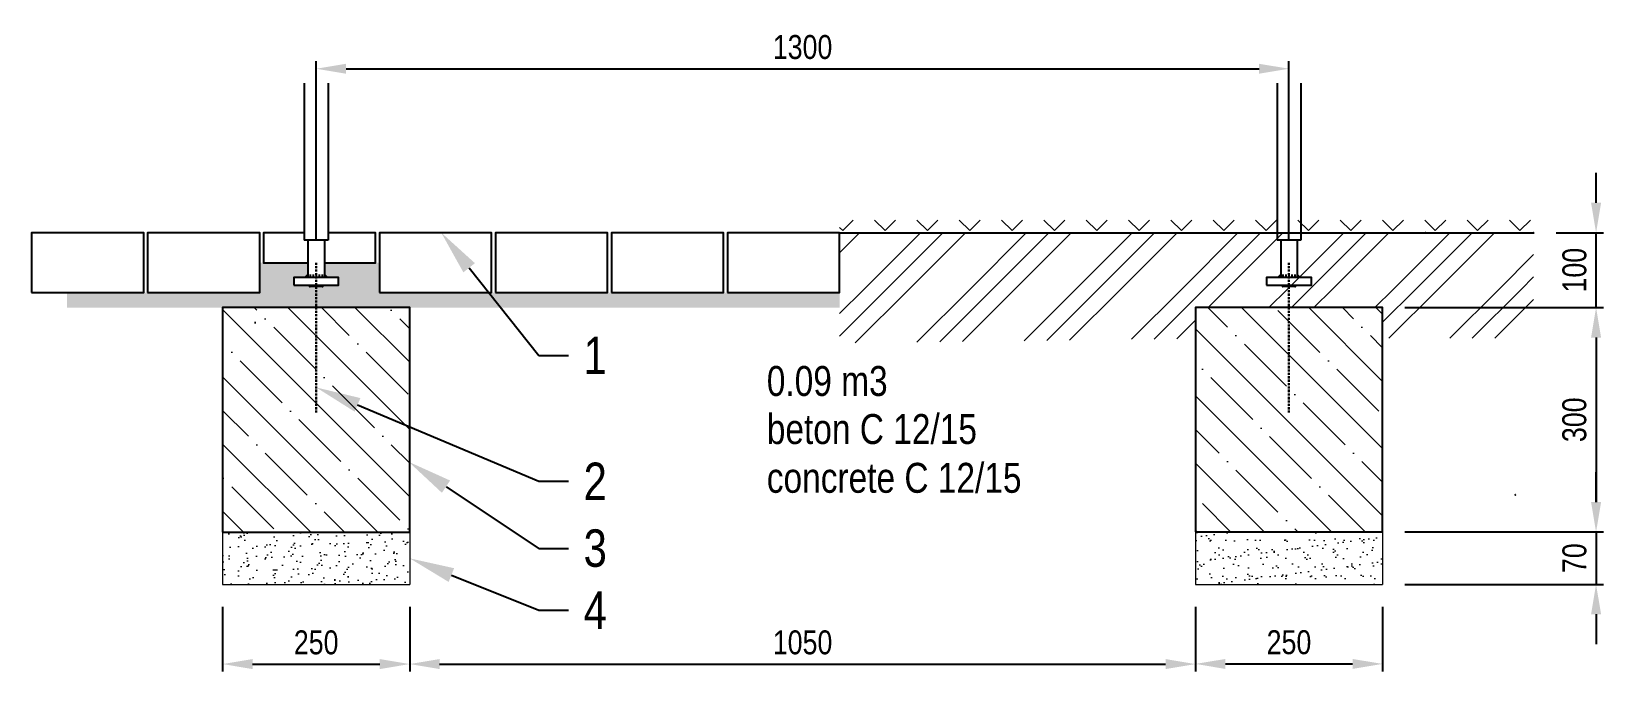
# Model space of a CAD drawing. Header units: millimetres. Extents: x 5064 to 11004, y 3085 to 7285.
# Drawn here: x 6761 to 8862, y 4874 to 5729 of the extents above; entities that cross this region are included whole.
import ezdxf
from ezdxf import colors
from ezdxf.entities.mleader import LeaderData, LeaderLine
from ezdxf.math import Vec2, Vec3

# ---------------------------------------------------------------- set-up
doc = ezdxf.new("R2010")
doc.units = ezdxf.units.MM
doc.header["$LTSCALE"] = 0.3
doc.linetypes.add('DashDot', pattern=[15, 9, -3, 0, -3])
doc.layers.add('SRAFY', color=251, linetype='Continuous', lineweight=13)
doc.styles.add('SEACAD_Arial', font='arial.ttf', dxfattribs={"width": 0.8})
doc.dimstyles.new('ISO-25', dxfattribs={"dimtxt": 1.6, "dimasz": 2, "dimexe": 0.5, "dimexo": 1.5, "dimtad": 1, "dimdec": 0, "dimtxsty": 'SEACAD_Arial', "dimcen": 2, "dimadec": 0, "dimazin": 0, "dimtfac": 1, "dimtdec": 0, "dimtmove": 0, "dimatfit": 3, "dimfxl": 1, "dimarcsym": 0})

# ---------------------------------------------------------------- blocks, each defined once
blk = doc.blocks.new('*D135')
at = {"color": 0, "lineweight": -2, "transparency": 16777216}
for p, q in [((8596.8, 5360.4), (8862.2, 5360.4)), ((8852.2, 5320.4), (8852.2, 5100.5)), ((8596.8, 5060.5), (8862.2, 5060.5))]:
    blk.add_line(p, q, dxfattribs=at)
at = {"color": 0, "transparency": 16777216}
for points in [[(8845.5, 5320.4), (8858.9, 5320.4), (8852.2, 5360.4)], [(8845.5, 5100.5), (8858.9, 5100.5), (8852.2, 5060.5)]]:
    blk.add_solid(points, dxfattribs=at)
at = {"layer": 'Defpoints', "color": 0, "transparency": 16777216}
for p in [(8566.8, 5360.4), (8566.8, 5060.5), (8852.2, 5060.5)]:
    blk.add_point(p, dxfattribs=at)
at = {"color": 0, "transparency": 16777216, "insert": (8823.3, 5210.5), "char_height": 32, "attachment_point": 5, "rotation": 90, "style": 'SEACAD_Arial'}
blk.add_mtext('300', dxfattribs=at)
blk = doc.blocks.new('*D136')
at = {"color": 0, "lineweight": -2, "transparency": 16777216}
for p, q in [((8852.2, 5100.5), (8852.2, 5140.5)), ((8596.8, 5060.5), (8862.2, 5060.5)), ((8852.2, 5060.5), (8852.2, 4990.5)), ((8596.8, 4990.5), (8862.2, 4990.5)), ((8852.2, 4950.5), (8852.2, 4910.5))]:
    blk.add_line(p, q, dxfattribs=at)
at = {"color": 0, "transparency": 16777216}
for points in [[(8845.5, 5100.5), (8858.9, 5100.5), (8852.2, 5060.5)], [(8845.5, 4950.5), (8858.9, 4950.5), (8852.2, 4990.5)]]:
    blk.add_solid(points, dxfattribs=at)
at = {"layer": 'Defpoints', "color": 0, "transparency": 16777216}
for p in [(8566.8, 5060.5), (8566.8, 4990.5), (8852.2, 4990.5)]:
    blk.add_point(p, dxfattribs=at)
at = {"color": 0, "transparency": 16777216, "insert": (8823.4, 5025.5), "char_height": 32, "attachment_point": 5, "rotation": 90, "style": 'SEACAD_Arial'}
blk.add_mtext('70', dxfattribs=at)
blk = doc.blocks.new('*D137')
at = {"color": 0, "lineweight": -2, "transparency": 16777216}
for p, q in [((7016.8, 4960.3), (7016.8, 4874)), ((7266.8, 4960.3), (7266.8, 4874)), ((7056.8, 4884), (7226.8, 4884))]:
    blk.add_line(p, q, dxfattribs=at)
at = {"color": 0, "transparency": 16777216}
for points in [[(7056.8, 4890.7), (7056.8, 4877.3), (7016.8, 4884)], [(7226.8, 4890.7), (7226.8, 4877.3), (7266.8, 4884)]]:
    blk.add_solid(points, dxfattribs=at)
at = {"layer": 'Defpoints', "color": 0, "transparency": 16777216}
for p in [(7016.8, 4990.3), (7266.8, 4990.3), (7266.8, 4884)]:
    blk.add_point(p, dxfattribs=at)
at = {"color": 0, "transparency": 16777216, "insert": (7141.8, 4912.8), "char_height": 32, "attachment_point": 5, "style": 'SEACAD_Arial'}
blk.add_mtext('250', dxfattribs=at)
blk = doc.blocks.new('*D138')
at = {"color": 0, "lineweight": -2, "transparency": 16777216}
for p, q in [((8316.8, 4960.4), (8316.8, 4874.2)), ((8566.8, 4960.4), (8566.8, 4874.2)), ((8356.8, 4884.2), (8526.8, 4884.2))]:
    blk.add_line(p, q, dxfattribs=at)
at = {"color": 0, "transparency": 16777216}
for points in [[(8356.8, 4890.8), (8356.8, 4877.5), (8316.8, 4884.2)], [(8526.8, 4890.8), (8526.8, 4877.5), (8566.8, 4884.2)]]:
    blk.add_solid(points, dxfattribs=at)
at = {"layer": 'Defpoints', "color": 0, "transparency": 16777216}
for p in [(8316.8, 4990.4), (8566.8, 4990.4), (8566.8, 4884.2)]:
    blk.add_point(p, dxfattribs=at)
at = {"color": 0, "transparency": 16777216, "insert": (8441.8, 4913), "char_height": 32, "attachment_point": 5, "style": 'SEACAD_Arial'}
blk.add_mtext('250', dxfattribs=at)
blk = doc.blocks.new('*D139')
at = {"color": 0, "lineweight": -2, "transparency": 16777216}
for p, q in [((7266.8, 4960.3), (7266.8, 4874)), ((8316.8, 4960.4), (8316.8, 4874)), ((7306.8, 4884), (8276.8, 4884))]:
    blk.add_line(p, q, dxfattribs=at)
at = {"color": 0, "transparency": 16777216}
for points in [[(7306.8, 4890.7), (7306.8, 4877.3), (7266.8, 4884)], [(8276.8, 4890.7), (8276.8, 4877.3), (8316.8, 4884)]]:
    blk.add_solid(points, dxfattribs=at)
at = {"layer": 'Defpoints', "color": 0, "transparency": 16777216}
for p in [(7266.8, 4990.3), (8316.8, 4990.4), (8316.8, 4884)]:
    blk.add_point(p, dxfattribs=at)
at = {"color": 0, "transparency": 16777216, "insert": (7791.8, 4912.8), "char_height": 32, "attachment_point": 5, "style": 'SEACAD_Arial'}
blk.add_mtext('1050', dxfattribs=at)
blk = doc.blocks.new('*D133')
at = {"color": 0, "lineweight": -2, "transparency": 16777216}
for p, q in [((8852.2, 5500.4), (8852.2, 5540.4)), ((8798.8, 5460.4), (8862.2, 5460.4)), ((8852.2, 5360.4), (8852.2, 5460.4)), ((8596.8, 5360.4), (8862.2, 5360.4)), ((8852.2, 5320.4), (8852.2, 5280.4))]:
    blk.add_line(p, q, dxfattribs=at)
at = {"color": 0, "transparency": 16777216}
for points in [[(8845.5, 5500.4), (8858.9, 5500.4), (8852.2, 5460.4)], [(8845.5, 5320.4), (8858.9, 5320.4), (8852.2, 5360.4)]]:
    blk.add_solid(points, dxfattribs=at)
at = {"layer": 'Defpoints', "color": 0, "transparency": 16777216}
for p in [(8768.8, 5460.4), (8852.2, 5460.4), (8566.8, 5360.4)]:
    blk.add_point(p, dxfattribs=at)
at = {"color": 0, "transparency": 16777216, "insert": (8823.4, 5410.4), "char_height": 32, "attachment_point": 5, "rotation": 90, "style": 'SEACAD_Arial'}
blk.add_mtext('100', dxfattribs=at)
blk = doc.blocks.new('*D154')
at = {"color": 0, "lineweight": -2, "transparency": 16777216}
for p, q in [((7141.8, 5450.4), (7141.8, 5689.6)), ((7181.8, 5679.6), (8401.8, 5679.6)), ((8441.8, 5450.4), (8441.8, 5689.6))]:
    blk.add_line(p, q, dxfattribs=at)
at = {"color": 0, "transparency": 16777216}
for points in [[(7181.8, 5686.2), (7181.8, 5672.9), (7141.8, 5679.6)], [(8401.8, 5686.2), (8401.8, 5672.9), (8441.8, 5679.6)]]:
    blk.add_solid(points, dxfattribs=at)
at = {"layer": 'Defpoints', "color": 0, "transparency": 16777216}
for p in [(8441.8, 5679.6), (7141.8, 5420.4), (8441.8, 5420.4)]:
    blk.add_point(p, dxfattribs=at)
at = {"color": 0, "transparency": 16777216, "insert": (7791.8, 5708.4), "char_height": 32, "attachment_point": 5, "style": 'SEACAD_Arial'}
blk.add_mtext('1300', dxfattribs=at)

msp = doc.modelspace()

# ---------------------------------------------------------------- hatches: boundary and pattern name
h = msp.add_hatch()
h.set_pattern_fill('AR-SAND', color=256, scale=10, angle=90)
h.set_pattern_definition([(127.5, (273.35, -200), (-489.413, -16), [0, -386.08, 0, -431.8, 0, -412.75]), (97.5, (273.35, -200), (-716.825, 449.523), [0, -208.28, 0, -347.98, 0, -133.35]), (57.5, (273.35, -512.4), (-1.437, 790.992), [0, -127, 0, -457.2, 0, -596.9]), (47.5, (273.35, -512.4), (-222.93, 763.556), [0, -63.5, 0, -299.72, 0, -342.9])])
h.paths.add_polyline_path([(7016.8, 5060.3), (7266.8, 5060.3), (7266.8, 5360.3), (7016.8, 5360.6)])
edge = h.paths.add_edge_path()
edge.add_line((7016.8, 5060.3), (7016.8, 4990.3))
edge.add_line((7016.8, 4990.3), (7266.8, 4990.3))
edge.add_line((7266.8, 5060.3), (7266.8, 4990.3))
at = {"layer": 'SRAFY'}
h = msp.add_hatch(dxfattribs=at)
h.set_pattern_fill('TERACO', color=256, scale=20)
h.set_pattern_definition([(45, (378.35, 145.79), (-28.28427, 28.28427), [20, -20]), (135, (434.918, 145.79), (-28.28427, -28.28427), [20, -20])])
h.paths.add_polyline_path([(7841.3, 5460.4), (7841.3, 5483.5), (8768.8, 5483.5), (8768.8, 5460.5)])
h = msp.add_hatch(dxfattribs=at)
h.set_pattern_fill('GOST_GROUND', color=256, scale=10)
h.set_pattern_definition([(45, (378.29, 152.08), (141.4214, -9e-15), [200]), (45, (408.29, 152.08), (141.4214, -9e-15), [200]), (45, (438.29, 152.08), (141.4214, -9e-15), [200])])
h.paths.add_polyline_path([(8316.7, 5319.1), (7841.3, 5312.9), (7841.3, 5460.4), (8768.8, 5460.5), (8768.7, 5319.3), (8566.8, 5319.3), (8566.8, 5360.5), (8316.8, 5360.4)])
h = msp.add_hatch(dxfattribs=at)
h.set_pattern_fill('AR-SAND', color=256, scale=0.5)
h.set_pattern_definition([(37.5, (273.35, 0), (-0.800016, 24.47066), [0, -19.304, 0, -21.59, 0, -20.6375]), (7.5, (273.35, 0), (22.47616, 35.84126), [0, -10.414, 0, -17.399, 0, -6.6675]), (327.5, (257.728, 0), (39.54962, 0.07186), [0, -6.35, 0, -22.86, 0, -29.845]), (317.5, (257.73, 0), (38.17782, 11.14647), [0, -3.175, 0, -14.986, 0, -17.145])])
edge = h.paths.add_edge_path()
edge.add_line((7130.8, 5420.4), (7066.3, 5420.4))
edge.add_line((7066.3, 5420.4), (7066.3, 5380.4))
edge.add_line((7066.3, 5380.4), (7141.8, 5380.4))
edge.add_line((7141.8, 5380.4), (7141.8, 5388.4))
edge.add_line((7141.8, 5388.4), (7133.8, 5388.4))
edge.add_arc((7133.8, 5389.4), 1, 180, 270, ccw=False)
edge.add_line((7132.8, 5389.4), (7132.8, 5390.4))
edge.add_line((7132.8, 5390.4), (7111.8, 5390.4))
edge.add_line((7111.8, 5390.4), (7111.8, 5400.4))
edge.add_line((7111.8, 5400.4), (7126.8, 5400.4))
edge.add_line((7126.8, 5400.4), (7130.8, 5404.4))
edge.add_line((7130.8, 5404.4), (7130.8, 5420.4))
edge = h.paths.add_edge_path()
edge.add_line((7226.3, 5420.4), (7152.8, 5420.4))
edge.add_line((7152.8, 5420.4), (7152.8, 5404.4))
edge.add_line((7152.8, 5404.4), (7156.8, 5400.4))
edge.add_line((7156.8, 5400.4), (7171.8, 5400.4))
edge.add_line((7171.8, 5400.4), (7171.8, 5390.4))
edge.add_line((7171.8, 5390.4), (7150.8, 5390.4))
edge.add_line((7150.8, 5390.4), (7150.8, 5389.4))
edge.add_arc((7149.8, 5389.4), 1, -90, 0, ccw=False)
edge.add_line((7149.8, 5388.4), (7141.8, 5388.4))
edge.add_line((7141.8, 5388.4), (7141.8, 5380.4))
edge.add_line((7141.8, 5380.4), (7226.3, 5380.4))
edge.add_line((7226.3, 5380.4), (7226.3, 5420.4))
h.paths.add_polyline_path([(6808.8, 5380.4), (6808.8, 5360.5), (6839.3, 5360.4), (6959.3, 5360.3), (6959.3, 5380.4)])
h.paths.add_polyline_path([(7841.4, 5360.1), (7841.4, 5380.4), (6959.3, 5380.4), (6959.3, 5360.3), (7089.3, 5360.1)])
h = msp.add_hatch(dxfattribs=at)
h.set_pattern_fill('ANSI35', color=256, scale=10, angle=90)
h.set_pattern_definition([(135, (450.836, -199.827), (-44.9013, -44.9013), []), (135, (450.836, -154.925), (-44.9013, -44.9013), [79.375, -15.875, 0, -15.875])])
h.paths.add_polyline_path([(7016.8, 5060.3), (7266.8, 5060.3), (7266.8, 5360.3), (7016.8, 5360.6)])
h = msp.add_hatch(dxfattribs=at)
h.set_pattern_fill('ANSI35', color=256, scale=10, angle=90)
h.set_pattern_definition([(135, (198.906, -200), (-44.9013, -44.9013), []), (135, (198.906, -155.1), (-44.9013, -44.9013), [79.375, -15.875, 0, -15.875])])
h.paths.add_polyline_path([(8566.8, 5360.3), (8316.8, 5360.6), (8316.8, 5060.5), (8566.8, 5060.1)])
h = msp.add_hatch(dxfattribs=at)
h.set_pattern_fill('AR-SAND', color=256, scale=0.5, angle=90)
h.set_pattern_definition([(127.5, (273.35, -200), (-24.47066, -0.800016), [0, -19.304, 0, -21.59, 0, -20.6375]), (97.5, (273.35, -200), (-35.84126, 22.47616), [0, -10.414, 0, -17.399, 0, -6.6675]), (57.5, (273.35, -215.62), (-0.07186, 39.54962), [0, -6.35, 0, -22.86, 0, -29.845]), (47.5, (273.35, -215.62), (-11.14647, 38.17782), [0, -3.175, 0, -14.986, 0, -17.145])])
h.paths.add_polyline_path([(7016.8, 5060.3), (7016.8, 4990.3), (7266.8, 4990.3), (7266.8, 5060.3)])
h = msp.add_hatch(dxfattribs=at)
h.set_pattern_fill('AR-SAND', color=256, scale=0.5)
h.set_pattern_definition([(37.5, (194.243, 531.697), (-0.800016, 24.47066), [0, -19.304, 0, -21.59, 0, -20.6375]), (7.5, (194.243, 531.697), (22.47616, 35.84126), [0, -10.414, 0, -17.399, 0, -6.6675]), (327.5, (178.622, 531.697), (39.54962, 0.07186), [0, -6.35, 0, -22.86, 0, -29.845]), (317.5, (178.622, 531.697), (38.17782, 11.14647), [0, -3.175, 0, -14.986, 0, -17.145])])
h.paths.add_polyline_path([(8316.8, 5060.5), (8566.8, 5060.5), (8566.8, 4990.5), (8316.8, 4990.4)])

# ---------------------------------------------------------------- linework, layer by layer
for p, q in [((7125.8, 5660.4), (7125.8, 5450.4)), ((7157.8, 5660.4), (7157.8, 5450.4)), ((8425.8, 5660.4), (8425.8, 5450.4)), ((8457.8, 5660.4), (8457.8, 5450.4)), ((7157.8, 5450.4), (7125.8, 5450.4)), ((7130.8, 5450.4), (7130.8, 5400.4)), ((7152.8, 5450.4), (7152.8, 5400.4)), ((7841.3, 5460.4), (8768.8, 5460.4)), ((8457.8, 5450.4), (8425.8, 5450.4)), ((8430.8, 5450.4), (8430.8, 5400.4)), ((8452.8, 5450.4), (8452.8, 5400.4)), ((7126.8, 5400.4), (7130.8, 5404.4)), ((7133.8, 5404.4), (7133.8, 5400.4)), ((7137.8, 5404.4), (7137.8, 5400.4)), ((7141.8, 5404.4), (7141.8, 5400.4)), ((7145.8, 5404.4), (7145.8, 5400.4)), ((7149.8, 5404.4), (7149.8, 5400.4)), ((7156.8, 5400.4), (7152.8, 5404.4)), ((8426.8, 5400.4), (8430.8, 5404.4)), ((8433.8, 5404.4), (8433.8, 5400.4)), ((8437.8, 5404.4), (8437.8, 5400.4)), ((8441.8, 5404.4), (8441.8, 5400.4)), ((8445.8, 5404.4), (8445.8, 5400.4)), ((8449.8, 5404.4), (8449.8, 5400.4)), ((8456.8, 5400.4), (8452.8, 5404.4)), ((7132.8, 5390.4), (7132.8, 5389.4)), ((7149.8, 5388.4), (7133.8, 5388.4)), ((7150.8, 5390.4), (7150.8, 5389.4)), ((8432.8, 5390.4), (8432.8, 5389.4)), ((8449.8, 5388.4), (8433.8, 5388.4)), ((8450.8, 5390.4), (8450.8, 5389.4))]:
    msp.add_line(p, q)
at = {"linetype": 'Continuous'}
msp.add_line((8609.3, 5460.5), (8639.3, 5460.5), dxfattribs=at)
at = {"linetype": 'DashDot', "lineweight": 30}
for p, q in [((7141.8, 5420.4), (7141.8, 5220.1)), ((8441.8, 5420.4), (8441.8, 5220.1))]:
    msp.add_line(p, q, dxfattribs=at)
for points in [[(6761.3, 5380.4), (6911.3, 5380.4), (6911.3, 5460.4), (6761.3, 5460.4)], [(6916.3, 5380.4), (7066.3, 5380.4), (7066.3, 5460.4), (6916.3, 5460.4)], [(7226.3, 5380.4), (7376.3, 5380.4), (7376.3, 5460.4), (7226.3, 5460.4)], [(7381.3, 5380.4), (7531.3, 5380.4), (7531.3, 5460.4), (7381.3, 5460.4)], [(7536.3, 5380.4), (7686.3, 5380.4), (7686.3, 5460.4), (7536.3, 5460.4)], [(7691.3, 5380.4), (7841.3, 5380.4), (7841.3, 5460.4), (7691.3, 5460.4)], [(7111.8, 5390.4), (7171.8, 5390.4), (7171.8, 5400.4), (7111.8, 5400.4)], [(8411.8, 5390.4), (8471.8, 5390.4), (8471.8, 5400.4), (8411.8, 5400.4)], [(7016.8, 5060.3), (7266.8, 5060.3), (7266.8, 5360.3), (7016.8, 5360.6)], [(8316.8, 5060.5), (8566.8, 5060.5), (8566.8, 5360.4), (8316.8, 5360.4)]]:
    msp.add_lwpolyline(points, close=True)
for points in [[(7125.8, 5460.4), (7071.3, 5460.4), (7071.3, 5420.4), (7130.8, 5420.4)], [(7152.8, 5420.4), (7221.3, 5420.4), (7221.3, 5460.4), (7157.8, 5460.4)]]:
    msp.add_lwpolyline(points)
at = {"linetype": 'Continuous'}
for centre in [(8624.3, 5460.5), (8768.8, 5460.4), (8768.8, 5460.4), (7266.8, 5110.3), (8744.3, 5110.1), (8744.3, 5110.1), (8494.3, 5060.1), (8494.3, 5060.1)]:
    msp.add_circle(centre, 0.01, dxfattribs=at)
for centre, start, end in [((7133.8, 5389.4), 180, 270), ((7149.8, 5389.4), 270, 0), ((8433.8, 5389.4), 180, 270), ((8449.8, 5389.4), 270, 0)]:
    msp.add_arc(centre, 1, start, end)
at = {"layer": 'SRAFY'}
for p, q in [((7016.8, 5060.3), (7016.8, 4990.3)), ((7266.8, 5060.3), (7266.8, 4990.3)), ((8316.8, 5060.5), (8316.8, 4990.5)), ((8566.8, 5060.5), (8566.8, 4990.5)), ((7016.8, 4990.3), (7266.8, 4990.3)), ((8316.8, 4990.5), (8566.8, 4990.5))]:
    msp.add_line(p, q, dxfattribs=at)

# ---------------------------------------------------------------- texts
at = {"style": 'SEACAD_Arial', "width": 0.8}
for s, p in [('0.09 m3', (7744, 5242.3)), ('beton C 12/15', (7744, 5178.1)), ('concrete C 12/15', (7744, 5112.9))]:
    msp.add_text(s, height=40, dxfattribs=at).set_placement(p)

# ---------------------------------------------------------------- dimensions: what is measured, and where the dimension line sits
dim = msp.add_linear_dim(base=(8441.8, 5679.6), p1=(7141.8, 5420.4), p2=(8441.8, 5420.4), dimstyle='ISO-25')
dim.commit()
dim.dimension.update_dxf_attribs({"geometry": '*D154', "text_midpoint": (7791.8, 5708.4)})
dim = msp.add_linear_dim(base=(8852.2, 5460.4), p1=(8566.8, 5360.4), p2=(8768.8, 5460.4), angle=90, dimstyle='ISO-25')
dim.commit()
dim.dimension.update_dxf_attribs({"geometry": '*D133', "text_midpoint": (8823.4, 5410.4)})
for base, p1, p2, override, picture, middle in [((8852.2, 5060.5), (8566.8, 5360.4), (8566.8, 5060.5), {"dimscale": 0}, '*D135', (8823.3, 5210.5)), ((8852.2, 4990.5), (8566.8, 5060.5), (8566.8, 4990.5), {"dimscale": 0, "dimtmove": 1}, '*D136', (8823.4, 5025.5))]:
    dim = msp.add_linear_dim(base=base, p1=p1, p2=p2, angle=90, dimstyle='ISO-25', override=override)
    dim.commit()
    dim.dimension.update_dxf_attribs({"geometry": picture, "text_midpoint": middle})
for base, p1, p2, override, picture, middle in [((7266.8, 4884), (7016.8, 4990.3), (7266.8, 4990.3), {"dimscale": 0, "dimtix": 0, "dimtofl": 1, "dimtmove": 0, "dimatfit": 3}, '*D137', (7141.8, 4912.8)), ((8316.8, 4884), (7266.8, 4990.3), (8316.8, 4990.4), {"dimscale": 0, "dimrnd": 10, "dimtix": 0, "dimtofl": 1, "dimtmove": 0, "dimatfit": 3}, '*D139', (7791.8, 4912.8)), ((8566.8, 4884.2), (8316.8, 4990.4), (8566.8, 4990.4), {"dimscale": 0, "dimtix": 0, "dimtofl": 1, "dimtmove": 0, "dimatfit": 3}, '*D138', (8441.8, 4913))]:
    dim = msp.add_linear_dim(base=base, p1=p1, p2=p2, dimstyle='ISO-25', override=override)
    dim.commit()
    dim.dimension.update_dxf_attribs({"geometry": picture, "text_midpoint": middle})

# ---------------------------------------------------------------- leaders
ml = msp.add_multileader_mtext('Standard')
ml.set_content('1', color=256, style='SEACAD_Arial')
ml.set_leader_properties()
ml.build(insert=Vec2(0, 0))
ml.multileader.update_dxf_attribs({"text_right_attachment_type": 6, "dogleg_length": 2, "arrow_head_size": 60, "scale": 20})
ctx = ml.context
ctx.base_point, ctx.scale, ctx.char_height, ctx.arrow_head_size, ctx.landing_gap_size, ctx.plane_origin = Vec3(7479.2, 5296.5), 20, 50, 60, 20, Vec3(7216.3, 5460.6)
ctx.right_attachment = 6
notes = []
notes.append((ctx, [(0, (1, 1, 0), (7439.2, 5296.5), (1, 0), 40, [(0, [(7308.9, 5460.6)], 0, [])])]))
ctx.mtext.insert, ctx.mtext.flow_direction = Vec3(7499.2, 5321.5), 5
ml = msp.add_multileader_mtext('Standard')
ml.set_content('2', color=256, style='SEACAD_Arial')
ml.set_leader_properties()
ml.build(insert=Vec2(0, 0))
ml.multileader.update_dxf_attribs({"text_right_attachment_type": 6, "dogleg_length": 2, "arrow_head_size": 60, "scale": 20})
ctx = ml.context
ctx.base_point, ctx.scale, ctx.char_height, ctx.arrow_head_size, ctx.landing_gap_size, ctx.plane_origin = Vec3(7479.2, 5128.2), 20, 50, 60, 20, Vec3(7136.8, 5226)
ctx.right_attachment = 6
notes.append((ctx, [(0, (1, 1, 0), (7439.2, 5128.2), (1, 0), 40, [(0, [(7141.8, 5253.7)], 0, [])])]))
ctx.mtext.insert, ctx.mtext.flow_direction = Vec3(7499.2, 5153.2), 5
ml = msp.add_multileader_mtext('Standard')
ml.set_content('3', color=256, style='SEACAD_Arial')
ml.set_leader_properties()
ml.build(insert=Vec2(0, 0))
ml.multileader.update_dxf_attribs({"text_right_attachment_type": 6, "dogleg_length": 2, "arrow_head_size": 60, "scale": 20})
ctx = ml.context
ctx.base_point, ctx.scale, ctx.char_height, ctx.arrow_head_size, ctx.landing_gap_size, ctx.plane_origin = Vec3(7479.2, 5038.6), 20, 50, 60, 20, Vec3(7135.8, 5013.1)
ctx.right_attachment = 6
notes.append((ctx, [(0, (1, 1, 0), (7439.2, 5038.6), (1, 0), 40, [(0, [(7265.4, 5154.3)], 0, [])])]))
ctx.mtext.insert, ctx.mtext.flow_direction = Vec3(7499.2, 5064), 5
ml = msp.add_multileader_mtext('Standard')
ml.set_content('4', color=256, style='SEACAD_Arial')
ml.set_leader_properties()
ml.build(insert=Vec2(0, 0))
ml.multileader.update_dxf_attribs({"text_right_attachment_type": 6, "dogleg_length": 2, "arrow_head_size": 60, "scale": 20})
ctx = ml.context
ctx.base_point, ctx.scale, ctx.char_height, ctx.arrow_head_size, ctx.landing_gap_size, ctx.plane_origin = Vec3(7479.2, 4956), 20, 50, 60, 20, Vec3(7056.7, 5066.4)
ctx.right_attachment = 6
notes.append((ctx, [(0, (1, 1, 0), (7439.2, 4956), (1, 0), 40, [(0, [(7266.8, 5025.3)], 0, [])])]))
ctx.mtext.insert, ctx.mtext.flow_direction = Vec3(7499.2, 4981), 5
for ctx, leaders in notes:
    for number, flags, end, landing, length, lines in leaders:
        leader = LeaderData()
        leader.index, (leader.has_last_leader_line, leader.has_dogleg_vector, leader.attachment_direction) = number, flags
        leader.last_leader_point, leader.dogleg_vector, leader.dogleg_length = Vec3(end), Vec3(landing), length
        for number, points, colour, breaks in lines:
            line = LeaderLine()
            line.index, line.vertices, line.color, line.breaks = number, Vec3.list(points), colors.encode_raw_color(colour), breaks
            leader.lines.append(line)
        ctx.leaders.append(leader)

doc.saveas('drawing.dxf')
